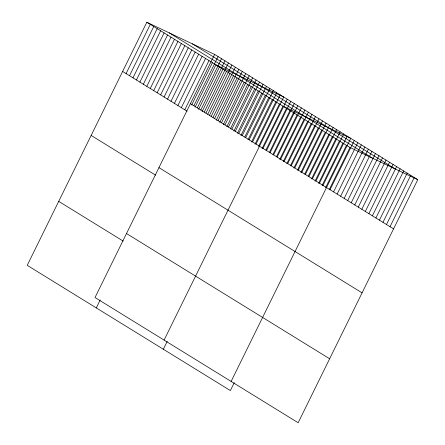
<?xml version="1.0" encoding="UTF-8"?>
<svg xmlns="http://www.w3.org/2000/svg" width="445" height="445" viewBox="0 0 445 445"><rect width="100%" height="100%" fill="white"/><g stroke="black" fill="none" stroke-linecap="round" stroke-linejoin="round"><path stroke-width="0.67" d="M214.635 54.435L95.019 297.521L298.161 422.75L417.772 179.663L214.635 54.435L146.839 22.25L27.228 265.337L230.365 390.565L234.265 382.644M126.08 73.586L150.293 24.38M129.534 75.711L153.748 26.505M132.988 77.842L157.202 28.636M136.443 79.972L160.656 30.766M139.897 82.097L164.105 32.897M143.351 84.227L167.559 35.022M146.8 86.358L171.013 37.152M150.254 88.488L174.468 39.282M153.709 90.613L177.922 41.413M157.163 92.744L181.376 43.538M160.617 94.874L184.825 45.668M164.071 97.004L188.28 47.799M167.52 99.129L191.734 49.923M170.975 101.26L195.188 52.054M174.429 103.39L198.642 54.184M177.883 105.515L202.097 56.315M181.338 107.646L205.546 58.44M184.792 109.776L209 60.57M191.611 105.053L212.454 62.701M193.875 105.765L218.089 56.56M96.292 307.918L100.192 299.997M195.066 107.184L215.908 64.831L283.699 97.01L164.088 340.097M197.33 107.896L221.543 58.69M198.598 109.359L219.435 67.006M200.784 110.026L224.992 60.82M202.125 111.534L222.967 69.181M204.233 112.151L228.446 62.945M205.957 113.086L226.494 71.356M207.687 114.282L231.901 65.076M209.489 115.261L230.02 73.531M211.141 116.412L235.355 67.206M213.016 117.436L233.547 75.706M214.596 118.537L238.809 69.337M216.237 120.233L237.079 77.881M218.05 120.667L242.258 71.461M219.763 122.408L240.606 80.055M221.504 122.798L245.712 73.592M223.295 124.583L244.133 82.23M224.953 124.928L249.167 75.722M226.822 126.758L247.659 84.405M228.407 127.053L252.621 77.853M230.349 128.933L251.191 86.58M231.862 129.184L256.075 79.978M233.875 131.108L254.718 88.755M235.316 131.314L259.53 82.108M237.408 133.283L258.245 90.93M238.77 133.444L262.978 84.239M240.934 135.458L261.777 93.105M242.225 135.569L266.433 86.363M244.767 137.01L265.303 95.28M245.673 137.7L269.887 88.494M247.993 139.808L268.83 97.455M249.128 139.83L273.341 90.624M251.52 141.983L272.357 99.63M252.582 141.955L276.796 92.755M255.046 144.158L275.889 101.805M256.036 144.085L280.25 94.88M258.573 146.333L279.416 103.98M163.332 349.242L167.225 341.321M262.105 148.508L282.942 106.155L350.738 138.339L231.122 381.426M263.017 148.391L287.231 99.185M265.938 150.06L286.474 108.33M266.544 150.566L290.757 101.36M269.464 152.234L290.001 110.505M270.076 152.741L294.284 103.535M272.996 154.409L293.528 112.68M273.603 154.916L297.816 105.71M276.523 156.584L297.054 114.855M277.129 157.091L301.343 107.885M279.744 159.382L300.586 117.029M280.656 159.266L304.87 110.06M283.27 161.557L304.113 119.204M284.188 161.44L308.396 112.235M286.803 163.732L307.64 121.379M287.715 163.615L311.928 114.41M290.329 165.907L311.172 123.554M291.241 165.79L315.455 116.584M293.856 168.082L314.698 125.729M294.774 167.965L318.982 118.759M297.388 170.257L318.225 127.904M298.3 170.14L322.514 120.934M300.915 172.432L321.752 130.079M301.827 172.315L326.04 123.109M304.747 173.984L325.284 132.254M305.353 174.49L329.567 125.284M308.279 176.159L328.81 134.429M308.886 176.665L333.094 127.459M311.5 178.957L332.337 136.604M312.412 178.84L336.626 129.634M315.027 181.132L335.869 138.779M315.939 181.015L340.152 131.809M318.553 183.307L339.396 140.954M319.471 183.19L343.679 133.984M322.085 185.487L342.923 143.129M322.998 185.365L347.211 136.159M325.612 187.662L346.449 145.304M329.139 189.837L349.981 147.479L146.839 22.25M330.051 189.715L354.264 140.514M333.583 191.89L357.791 142.689M337.11 194.065L361.323 144.864M340.636 196.239L364.85 147.039M344.169 198.414L368.377 149.214M347.695 200.589L371.909 151.389M351.222 202.77L375.435 153.564M354.748 204.945L378.962 155.739M358.281 207.12L382.489 157.914M361.807 209.295L386.021 160.089M365.334 211.47L389.547 162.264M368.866 213.644L393.074 164.439M372.393 215.819L396.606 166.614M375.919 217.994L400.133 168.788M379.446 220.169L403.659 170.963M382.978 222.344L407.186 173.138M386.505 224.519L410.718 175.313M390.031 226.694L414.245 177.488M349.981 147.479L417.772 179.663M192.262 43.81L395.399 169.044M169.211 32.869L372.354 158.103M190.421 103.635L393.564 228.869M122.631 71.456L187.089 111.194M158.937 167.62L362.08 292.849M91.147 135.436L155.611 175.174M126.502 233.536L329.639 358.77M58.712 201.357L123.17 241.095"/></g></svg>
